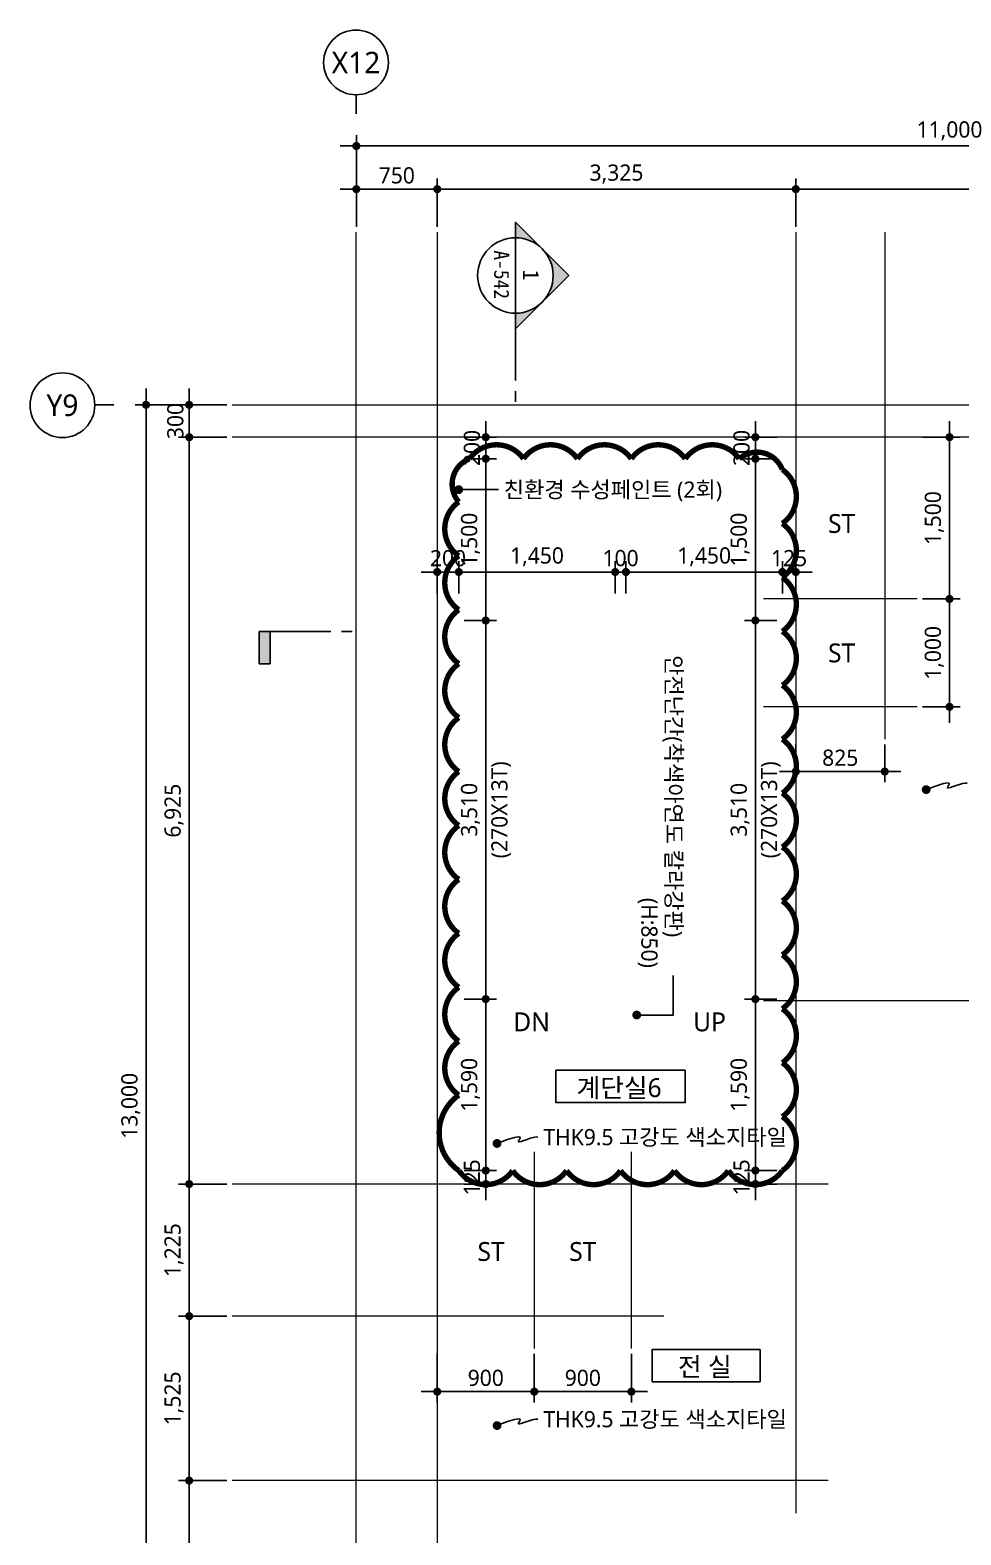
# Model space of a CAD drawing. Header units: millimetres. Extents: x 1424731 to 1631737, y 707248 to 849681.
# Drawn here: x 1508731 to 1517362, y 715041 to 728994 of the extents above; entities that cross this region are included whole.
import ezdxf
from ezdxf.enums import TextEntityAlignment as Align

# ---------------------------------------------------------------- set-up
doc = ezdxf.new("R2010")
doc.units = ezdxf.units.MM
doc.header["$MEASUREMENT"] = 0
doc.linetypes.add('CEN', pattern=[62, 60, -1, 0, -1])
doc.layers.get('0').update_dxf_attribs({"linetype": 'CONTINUOUS'})
for name, color, linetype, lineweight in [('A-AXIS-BUBL', 7, 'CONTINUOUS', 25), ('A-CNTL', 1, 'CEN', 15), ('A-DIMS', 7, 'CONTINUOUS', 25), ('A-MKXS-LEAD', 7, 'CONTINUOUS', 25), ('A-MKXS-MAK1', 3, 'CONTINUOUS', 25), ('A-MKXS-TEXT1', 3, 'CONTINUOUS', 25), ('A-MKXS-TEXT2', 7, 'CONTINUOUS', 25), ('A-MKXX-NAME', 3, 'CONTINUOUS', 25), ('A-MKXX-SYMB', 7, 'CONTINUOUS', 25), ('A-XXXX-TXT2', 3, 'CONTINUOUS', 25), ('REV-202205', 20, 'CONTINUOUS', 25)]:
    doc.layers.add(name, color=color, linetype=linetype, lineweight=lineweight)
doc.styles.add('HY울릉도L', font='')
doc.styles.add('돋움체', font='')
doc.styles.add('맑은고딕', font='malgun.ttf')
doc.styles.get('HY울릉도L').set_extended_font_data('HYwulM')
doc.styles.get('돋움체').set_extended_font_data('DotumChe')
doc.dimstyles.new('CDIM', dxfattribs={"dimtxt": 3, "dimasz": 1.5, "dimexe": 2, "dimexo": 1, "dimgap": 1, "dimtad": 1, "dimdec": 0, "dimrnd": 0.5, "dimzin": 0, "dimdsep": 32, "dimlunit": 6, "dimtxsty": 'HY울릉도L', "dimblk1": '_CIDOT', "dimblk2": '_CIDOT', "dimsah": 1, "dimcen": 5.5, "dimclrd": 2, "dimclre": 2, "dimclrt": 7, "dimadec": 0, "dimazin": 0, "dimtfac": 1, "dimtdec": 0, "dimtix": 1, "dimtmove": 2, "dimatfit": 1, "dimldrblk": '_CIDOT', "dimfxl": 1, "dimtolj": 1, "dimtzin": 0, "dimlwd": -1, "dimarcsym": 0})

# ---------------------------------------------------------------- blocks, each defined once
blk = doc.blocks.new('_CIDOT')
at = {"color": 0, "linetype": 'ByBlock'}
blk.add_line((2, 0), (-1, 0), dxfattribs=at)
at = {"color": 0, "linetype": 'ByBlock', "const_width": 0.5}
blk.add_lwpolyline([(-0.25, 0, 1), (0.25, 0, 1)], format="xyb", close=True, dxfattribs=at)
blk = doc.blocks.new('*D198')
at = {"layer": 'A-DIMS', "transparency": 16777216}
for p, q in [((1510206, 725594), (1510206, 725669)), ((1510206, 725519), (1510206, 725219)), ((1510206, 725144), (1510206, 725069))]:
    blk.add_line(p, q, dxfattribs=at)
at = {"layer": 'A-DIMS', "lineweight": -2, "transparency": 16777216}
for p, q in [((1510556, 725519), (1510106, 725519)), ((1510556, 725219), (1510106, 725219))]:
    blk.add_line(p, q, dxfattribs=at)
at = {"layer": 'A-DIMS', "transparency": 16777216, "xscale": 75, "yscale": 75, "zscale": 75}
for p, rotation in [((1510206, 725519), 270), ((1510206, 725219), 90)]:
    blk.add_blockref('_CIDOT', p, dxfattribs=dict(at, rotation=rotation))
at = {"layer": 'A-DIMS', "color": 3, "transparency": 16777216, "insert": (1510078, 725369), "char_height": 150, "attachment_point": 5, "rotation": 90, "style": '맑은고딕'}
blk.add_mtext('\\A1;300', dxfattribs=at)
blk = doc.blocks.new('*D199')
at = {"layer": 'A-DIMS', "lineweight": -2, "transparency": 16777216}
for p, q in [((1510556, 725219), (1510106, 725219)), ((1510556, 718294), (1510106, 718294))]:
    blk.add_line(p, q, dxfattribs=at)
at = {"layer": 'A-DIMS', "transparency": 16777216}
blk.add_line((1510206, 725144), (1510206, 718369), dxfattribs=at)
at = {"layer": 'A-DIMS', "transparency": 16777216, "xscale": 75, "yscale": 75, "zscale": 75}
for p, rotation in [((1510206, 725219), 90), ((1510206, 718294), 270)]:
    blk.add_blockref('_CIDOT', p, dxfattribs=dict(at, rotation=rotation))
at = {"layer": 'A-DIMS', "color": 3, "transparency": 16777216, "insert": (1510066, 721756), "char_height": 150, "attachment_point": 5, "rotation": 90, "style": '맑은고딕'}
blk.add_mtext('\\A1;6,925', dxfattribs=at)
blk = doc.blocks.new('*D201')
at = {"layer": 'A-DIMS', "lineweight": -2, "transparency": 16777216}
for p, q in [((1512506, 716719), (1512506, 716269)), ((1513406, 716719), (1513406, 716269))]:
    blk.add_line(p, q, dxfattribs=at)
at = {"layer": 'A-DIMS', "transparency": 16777216}
blk.add_line((1512581, 716369), (1513331, 716369), dxfattribs=at)
at = {"layer": 'A-DIMS', "transparency": 16777216, "xscale": 75, "yscale": 75, "zscale": 75, "rotation": 180}
blk.add_blockref('_CIDOT', (1512506, 716369), dxfattribs=at)
at = {"layer": 'A-DIMS', "transparency": 16777216, "xscale": 75, "yscale": 75, "zscale": 75}
blk.add_blockref('_CIDOT', (1513406, 716369), dxfattribs=at)
at = {"layer": 'A-DIMS', "color": 3, "transparency": 16777216, "insert": (1512956, 716496), "char_height": 150, "attachment_point": 5, "style": '맑은고딕'}
blk.add_mtext('\\A1;900', dxfattribs=at)
blk = doc.blocks.new('*D204')
at = {"layer": 'A-DIMS', "lineweight": -2, "transparency": 16777216}
for p, q in [((1515831, 727169), (1515831, 727619)), ((1519881, 727169), (1519881, 727619))]:
    blk.add_line(p, q, dxfattribs=at)
at = {"layer": 'A-DIMS', "transparency": 16777216}
blk.add_line((1515906, 727519), (1519806, 727519), dxfattribs=at)
at = {"layer": 'A-DIMS', "transparency": 16777216, "xscale": 75, "yscale": 75, "zscale": 75, "rotation": 180}
blk.add_blockref('_CIDOT', (1515831, 727519), dxfattribs=at)
at = {"layer": 'A-DIMS', "transparency": 16777216, "xscale": 75, "yscale": 75, "zscale": 75}
blk.add_blockref('_CIDOT', (1519881, 727519), dxfattribs=at)
at = {"layer": 'A-DIMS', "color": 3, "transparency": 16777216, "insert": (1517856, 727659), "char_height": 150, "attachment_point": 5, "style": '맑은고딕'}
blk.add_mtext('\\A1;4,050', dxfattribs=at)
blk = doc.blocks.new('*D205')
at = {"layer": 'A-DIMS', "lineweight": -2, "transparency": 16777216}
for p, q in [((1512506, 727169), (1512506, 727619)), ((1515831, 727169), (1515831, 727619))]:
    blk.add_line(p, q, dxfattribs=at)
at = {"layer": 'A-DIMS', "transparency": 16777216}
blk.add_line((1512581, 727519), (1515756, 727519), dxfattribs=at)
at = {"layer": 'A-DIMS', "transparency": 16777216, "xscale": 75, "yscale": 75, "zscale": 75, "rotation": 180}
blk.add_blockref('_CIDOT', (1512506, 727519), dxfattribs=at)
at = {"layer": 'A-DIMS', "transparency": 16777216, "xscale": 75, "yscale": 75, "zscale": 75}
blk.add_blockref('_CIDOT', (1515831, 727519), dxfattribs=at)
at = {"layer": 'A-DIMS', "color": 3, "transparency": 16777216, "insert": (1514168, 727659), "char_height": 150, "attachment_point": 5, "style": '맑은고딕'}
blk.add_mtext('\\A1;3,325', dxfattribs=at)
blk = doc.blocks.new('*D206')
at = {"layer": 'A-DIMS', "lineweight": -2, "transparency": 16777216}
for p, q in [((1511756, 727169), (1511756, 727619)), ((1512506, 727169), (1512506, 727619))]:
    blk.add_line(p, q, dxfattribs=at)
at = {"layer": 'A-DIMS', "transparency": 16777216}
blk.add_line((1511831, 727519), (1512431, 727519), dxfattribs=at)
at = {"layer": 'A-DIMS', "transparency": 16777216, "xscale": 75, "yscale": 75, "zscale": 75, "rotation": 180}
blk.add_blockref('_CIDOT', (1511756, 727519), dxfattribs=at)
at = {"layer": 'A-DIMS', "transparency": 16777216, "xscale": 75, "yscale": 75, "zscale": 75}
blk.add_blockref('_CIDOT', (1512506, 727519), dxfattribs=at)
at = {"layer": 'A-DIMS', "color": 3, "transparency": 16777216, "insert": (1512131, 727646), "char_height": 150, "attachment_point": 5, "style": '맑은고딕'}
blk.add_mtext('\\A1;750', dxfattribs=at)
blk = doc.blocks.new('*D207')
at = {"layer": 'A-DIMS', "lineweight": -2, "transparency": 16777216}
for p, q in [((1515831, 722369), (1515831, 722019)), ((1516656, 722369), (1516656, 722019))]:
    blk.add_line(p, q, dxfattribs=at)
at = {"layer": 'A-DIMS', "transparency": 16777216}
blk.add_line((1515906, 722119), (1516581, 722119), dxfattribs=at)
at = {"layer": 'A-DIMS', "transparency": 16777216, "xscale": 75, "yscale": 75, "zscale": 75, "rotation": 180}
blk.add_blockref('_CIDOT', (1515831, 722119), dxfattribs=at)
at = {"layer": 'A-DIMS', "transparency": 16777216, "xscale": 75, "yscale": 75, "zscale": 75}
blk.add_blockref('_CIDOT', (1516656, 722119), dxfattribs=at)
at = {"layer": 'A-DIMS', "color": 3, "transparency": 16777216, "insert": (1516243, 722246), "char_height": 150, "attachment_point": 5, "style": '맑은고딕'}
blk.add_mtext('\\A1;825', dxfattribs=at)
blk = doc.blocks.new('*D208')
at = {"layer": 'A-DIMS', "lineweight": -2, "transparency": 16777216}
for p, q in [((1511756, 727169), (1511756, 728019)), ((1522756, 727169), (1522756, 728019))]:
    blk.add_line(p, q, dxfattribs=at)
at = {"layer": 'A-DIMS', "transparency": 16777216}
blk.add_line((1522681, 727919), (1511831, 727919), dxfattribs=at)
at = {"layer": 'A-DIMS', "transparency": 16777216, "xscale": 75, "yscale": 75, "zscale": 75, "rotation": 180}
blk.add_blockref('_CIDOT', (1511756, 727919), dxfattribs=at)
at = {"layer": 'A-DIMS', "transparency": 16777216, "xscale": 75, "yscale": 75, "zscale": 75}
blk.add_blockref('_CIDOT', (1522756, 727919), dxfattribs=at)
at = {"layer": 'A-DIMS', "color": 3, "transparency": 16777216, "insert": (1517256, 728059), "char_height": 150, "attachment_point": 5, "style": '맑은고딕'}
blk.add_mtext('\\A1;11,000', dxfattribs=at)
blk = doc.blocks.new('*D392')
at = {"layer": 'A-DIMS', "lineweight": -2, "transparency": 16777216}
for p, q in [((1513406, 716719), (1513406, 716269)), ((1514306, 716719), (1514306, 716269))]:
    blk.add_line(p, q, dxfattribs=at)
at = {"layer": 'A-DIMS', "transparency": 16777216}
blk.add_line((1514231, 716369), (1513481, 716369), dxfattribs=at)
at = {"layer": 'A-DIMS', "transparency": 16777216, "xscale": 75, "yscale": 75, "zscale": 75, "rotation": 180}
blk.add_blockref('_CIDOT', (1513406, 716369), dxfattribs=at)
at = {"layer": 'A-DIMS', "transparency": 16777216, "xscale": 75, "yscale": 75, "zscale": 75}
blk.add_blockref('_CIDOT', (1514306, 716369), dxfattribs=at)
at = {"layer": 'A-DIMS', "color": 3, "transparency": 16777216, "insert": (1513856, 716496), "char_height": 150, "attachment_point": 5, "style": '맑은고딕'}
blk.add_mtext('\\A1;900', dxfattribs=at)
blk = doc.blocks.new('*D394')
at = {"layer": 'A-DIMS', "lineweight": -2, "transparency": 16777216}
for p, q in [((1517006, 725219), (1517356, 725219)), ((1517006, 723719), (1517356, 723719))]:
    blk.add_line(p, q, dxfattribs=at)
at = {"layer": 'A-DIMS', "transparency": 16777216}
blk.add_line((1517256, 725144), (1517256, 723794), dxfattribs=at)
at = {"layer": 'A-DIMS', "transparency": 16777216, "xscale": 75, "yscale": 75, "zscale": 75}
for p, rotation in [((1517256, 725219), 90), ((1517256, 723719), 270)]:
    blk.add_blockref('_CIDOT', p, dxfattribs=dict(at, rotation=rotation))
at = {"layer": 'A-DIMS', "color": 3, "transparency": 16777216, "insert": (1517115, 724469), "char_height": 150, "attachment_point": 5, "rotation": 90, "style": '맑은고딕'}
blk.add_mtext('\\A1;1,500', dxfattribs=at)
blk = doc.blocks.new('*D395')
at = {"layer": 'A-DIMS', "lineweight": -2, "transparency": 16777216}
for p, q in [((1517006, 723719), (1517356, 723719)), ((1517006, 722719), (1517356, 722719))]:
    blk.add_line(p, q, dxfattribs=at)
at = {"layer": 'A-DIMS', "transparency": 16777216}
blk.add_line((1517256, 722794), (1517256, 723644), dxfattribs=at)
at = {"layer": 'A-DIMS', "transparency": 16777216, "xscale": 75, "yscale": 75, "zscale": 75}
for p, rotation in [((1517256, 723719), 90), ((1517256, 722719), 270)]:
    blk.add_blockref('_CIDOT', p, dxfattribs=dict(at, rotation=rotation))
at = {"layer": 'A-DIMS', "color": 3, "transparency": 16777216, "insert": (1517115, 723219), "char_height": 150, "attachment_point": 5, "rotation": 90, "style": '맑은고딕'}
blk.add_mtext('\\A1;1,000', dxfattribs=at)
blk = doc.blocks.new('*D396')
at = {"layer": 'A-DIMS', "lineweight": -2, "transparency": 16777216}
for p, q in [((1510556, 718294), (1510106, 718294)), ((1510556, 717069), (1510106, 717069))]:
    blk.add_line(p, q, dxfattribs=at)
at = {"layer": 'A-DIMS', "transparency": 16777216}
blk.add_line((1510206, 717144), (1510206, 718219), dxfattribs=at)
at = {"layer": 'A-DIMS', "transparency": 16777216, "xscale": 75, "yscale": 75, "zscale": 75}
for p, rotation in [((1510206, 718294), 90), ((1510206, 717069), 270)]:
    blk.add_blockref('_CIDOT', p, dxfattribs=dict(at, rotation=rotation))
at = {"layer": 'A-DIMS', "color": 3, "transparency": 16777216, "insert": (1510065, 717681), "char_height": 150, "attachment_point": 5, "rotation": 90, "style": '맑은고딕'}
blk.add_mtext('\\A1;1,225', dxfattribs=at)
blk = doc.blocks.new('CORE 6- 단면')
at = {"layer": 'A-MKXS-MAK1'}
blk.add_hatch(color=256, dxfattribs=at).paths.add_polyline_path([(11820, 4095), (11920, 4095), (11920, 3795), (11820, 3795)])
h = blk.add_hatch(color=256, dxfattribs=at)
h.paths.add_polyline_path([(9050, 495), (9297, 742, 0.414214), (9297, 247)])
h.paths.add_polyline_path([(9297, 742), (9545, 990), (9545, 845, 0.198912)])
h.paths.add_polyline_path([(9297, 247, 0.198912), (9545, 145), (9545, 0)])
for p, q in [((11920, 4095), (11820, 4095)), ((11820, 3795), (11820, 4095)), ((11920, 3795), (11920, 4095)), ((11157, 3795), (11057, 3795)), ((11920, 3795), (11257, 3795)), ((9545, 1668), (9545, 1568)), ((9545, 1468), (9545, 0)), ((9545, 990), (9050, 495)), ((9545, 0), (9050, 495))]:
    blk.add_line(p, q, dxfattribs=at)
blk.add_circle((9545, 495), 350, dxfattribs=at)
at = {"layer": 'A-MKXS-TEXT2', "style": '돋움체'}
for s, height, p in [('A-542', 140, (9673, 488)), ('1', 150, (9401, 491))]:
    blk.add_text(s, height=height, rotation=90, dxfattribs=at).set_placement(p, align=Align.MIDDLE)
blk = doc.blocks.new('*D920')
at = {"layer": 'A-DIMS', "lineweight": -2, "transparency": 16777216}
for p, q in [((1514256, 723769), (1514256, 724069)), ((1515706, 723769), (1515706, 724069))]:
    blk.add_line(p, q, dxfattribs=at)
at = {"layer": 'A-DIMS', "transparency": 16777216}
blk.add_line((1514331, 723969), (1515631, 723969), dxfattribs=at)
at = {"layer": 'A-DIMS', "transparency": 16777216, "xscale": 75, "yscale": 75, "zscale": 75, "rotation": 180}
blk.add_blockref('_CIDOT', (1514256, 723969), dxfattribs=at)
at = {"layer": 'A-DIMS', "transparency": 16777216, "xscale": 75, "yscale": 75, "zscale": 75}
blk.add_blockref('_CIDOT', (1515706, 723969), dxfattribs=at)
at = {"layer": 'A-DIMS', "color": 3, "transparency": 16777216, "insert": (1514981, 724109), "char_height": 150, "attachment_point": 5, "style": '맑은고딕'}
blk.add_mtext('\\A1;1,450', dxfattribs=at)
blk = doc.blocks.new('*D921')
at = {"layer": 'A-DIMS', "lineweight": -2, "transparency": 16777216}
for p, q in [((1515656, 723519), (1515356, 723519)), ((1515656, 720009), (1515356, 720009))]:
    blk.add_line(p, q, dxfattribs=at)
at = {"layer": 'A-DIMS', "transparency": 16777216}
blk.add_line((1515456, 720084), (1515456, 723444), dxfattribs=at)
at = {"layer": 'A-DIMS', "transparency": 16777216, "xscale": 75, "yscale": 75, "zscale": 75}
for p, rotation in [((1515456, 723519), 90), ((1515456, 720009), 270)]:
    blk.add_blockref('_CIDOT', p, dxfattribs=dict(at, rotation=rotation))
at = {"layer": 'A-DIMS', "color": 3, "transparency": 16777216, "char_height": 150, "attachment_point": 5, "rotation": 90, "style": '맑은고딕'}
for s, insert in [('\\A1;(270X13T)', (1515599, 721764)), ('\\A1;3,510', (1515315, 721764))]:
    blk.add_mtext(s, dxfattribs=dict(at, insert=insert))
blk = doc.blocks.new('*D922')
at = {"layer": 'A-DIMS', "lineweight": -2, "transparency": 16777216}
for p, q in [((1515656, 720009), (1515356, 720009)), ((1515656, 718419), (1515356, 718419))]:
    blk.add_line(p, q, dxfattribs=at)
at = {"layer": 'A-DIMS', "transparency": 16777216}
blk.add_line((1515456, 719934), (1515456, 718494), dxfattribs=at)
at = {"layer": 'A-DIMS', "transparency": 16777216, "xscale": 75, "yscale": 75, "zscale": 75}
for p, rotation in [((1515456, 720009), 90), ((1515456, 718419), 270)]:
    blk.add_blockref('_CIDOT', p, dxfattribs=dict(at, rotation=rotation))
at = {"layer": 'A-DIMS', "color": 3, "transparency": 16777216, "insert": (1515315, 719214), "char_height": 150, "attachment_point": 5, "rotation": 90, "style": '맑은고딕'}
blk.add_mtext('\\A1;1,590', dxfattribs=at)
blk = doc.blocks.new('*D923')
at = {"layer": 'A-DIMS', "lineweight": -2, "transparency": 16777216}
for p, q in [((1515656, 725019), (1515356, 725019)), ((1515656, 723519), (1515356, 723519))]:
    blk.add_line(p, q, dxfattribs=at)
at = {"layer": 'A-DIMS', "transparency": 16777216}
blk.add_line((1515456, 723594), (1515456, 724944), dxfattribs=at)
at = {"layer": 'A-DIMS', "transparency": 16777216, "xscale": 75, "yscale": 75, "zscale": 75}
for p, rotation in [((1515456, 725019), 90), ((1515456, 723519), 270)]:
    blk.add_blockref('_CIDOT', p, dxfattribs=dict(at, rotation=rotation))
at = {"layer": 'A-DIMS', "color": 3, "transparency": 16777216, "insert": (1515315, 724269), "char_height": 150, "attachment_point": 5, "rotation": 90, "style": '맑은고딕'}
blk.add_mtext('\\A1;1,500', dxfattribs=at)
blk = doc.blocks.new('*D924')
at = {"layer": 'A-DIMS', "transparency": 16777216}
for p, q in [((1515456, 725294), (1515456, 725369)), ((1515456, 725019), (1515456, 725219)), ((1515456, 724944), (1515456, 724869))]:
    blk.add_line(p, q, dxfattribs=at)
at = {"layer": 'A-DIMS', "lineweight": -2, "transparency": 16777216}
for p, q in [((1515656, 725219), (1515356, 725219)), ((1515656, 725019), (1515356, 725019))]:
    blk.add_line(p, q, dxfattribs=at)
at = {"layer": 'A-DIMS', "transparency": 16777216, "xscale": 75, "yscale": 75, "zscale": 75}
for p, rotation in [((1515456, 725219), 270), ((1515456, 725019), 90)]:
    blk.add_blockref('_CIDOT', p, dxfattribs=dict(at, rotation=rotation))
at = {"layer": 'A-DIMS', "color": 3, "transparency": 16777216, "insert": (1515328, 725119), "char_height": 150, "attachment_point": 5, "rotation": 90, "style": '맑은고딕'}
blk.add_mtext('\\A1;200', dxfattribs=at)
blk = doc.blocks.new('*D925')
at = {"layer": 'A-DIMS', "transparency": 16777216}
for p, q in [((1515456, 718494), (1515456, 718569)), ((1515456, 718419), (1515456, 718294)), ((1515456, 718219), (1515456, 718144))]:
    blk.add_line(p, q, dxfattribs=at)
at = {"layer": 'A-DIMS', "lineweight": -2, "transparency": 16777216}
for p, q in [((1515656, 718419), (1515356, 718419)), ((1515656, 718294), (1515356, 718294))]:
    blk.add_line(p, q, dxfattribs=at)
at = {"layer": 'A-DIMS', "transparency": 16777216, "xscale": 75, "yscale": 75, "zscale": 75}
for p, rotation in [((1515456, 718419), 270), ((1515456, 718294), 90)]:
    blk.add_blockref('_CIDOT', p, dxfattribs=dict(at, rotation=rotation))
at = {"layer": 'A-DIMS', "color": 3, "transparency": 16777216, "insert": (1515328, 718356), "char_height": 150, "attachment_point": 5, "rotation": 90, "style": '맑은고딕'}
blk.add_mtext('\\A1;125', dxfattribs=at)
blk = doc.blocks.new('*D926')
at = {"layer": 'A-DIMS', "lineweight": -2, "transparency": 16777216}
for p, q in [((1512706, 723769), (1512706, 724069)), ((1514156, 723769), (1514156, 724069))]:
    blk.add_line(p, q, dxfattribs=at)
at = {"layer": 'A-DIMS', "transparency": 16777216}
blk.add_line((1512781, 723969), (1514081, 723969), dxfattribs=at)
at = {"layer": 'A-DIMS', "transparency": 16777216, "xscale": 75, "yscale": 75, "zscale": 75, "rotation": 180}
blk.add_blockref('_CIDOT', (1512706, 723969), dxfattribs=at)
at = {"layer": 'A-DIMS', "transparency": 16777216, "xscale": 75, "yscale": 75, "zscale": 75}
blk.add_blockref('_CIDOT', (1514156, 723969), dxfattribs=at)
at = {"layer": 'A-DIMS', "color": 3, "transparency": 16777216, "insert": (1513431, 724109), "char_height": 150, "attachment_point": 5, "style": '맑은고딕'}
blk.add_mtext('\\A1;1,450', dxfattribs=at)
blk = doc.blocks.new('*D927')
at = {"layer": 'A-DIMS', "lineweight": -2, "transparency": 16777216}
for p, q in [((1514156, 723769), (1514156, 724069)), ((1514256, 723769), (1514256, 724069))]:
    blk.add_line(p, q, dxfattribs=at)
at = {"layer": 'A-DIMS', "transparency": 16777216}
for p, q in [((1514081, 723969), (1514006, 723969)), ((1514256, 723969), (1514156, 723969)), ((1514331, 723969), (1514406, 723969))]:
    blk.add_line(p, q, dxfattribs=at)
at = {"layer": 'A-DIMS', "transparency": 16777216, "xscale": 75, "yscale": 75, "zscale": 75}
blk.add_blockref('_CIDOT', (1514156, 723969), dxfattribs=at)
at = {"layer": 'A-DIMS', "transparency": 16777216, "xscale": 75, "yscale": 75, "zscale": 75, "rotation": 180}
blk.add_blockref('_CIDOT', (1514256, 723969), dxfattribs=at)
at = {"layer": 'A-DIMS', "color": 3, "transparency": 16777216, "insert": (1514206, 724097), "char_height": 150, "attachment_point": 5, "style": '맑은고딕'}
blk.add_mtext('\\A1;100', dxfattribs=at)
blk = doc.blocks.new('*D928')
at = {"layer": 'A-DIMS', "lineweight": -2, "transparency": 16777216}
for p, q in [((1512506, 723769), (1512506, 724069)), ((1512706, 723769), (1512706, 724069))]:
    blk.add_line(p, q, dxfattribs=at)
at = {"layer": 'A-DIMS', "transparency": 16777216}
for p, q in [((1512431, 723969), (1512356, 723969)), ((1512706, 723969), (1512506, 723969)), ((1512781, 723969), (1512856, 723969))]:
    blk.add_line(p, q, dxfattribs=at)
at = {"layer": 'A-DIMS', "transparency": 16777216, "xscale": 75, "yscale": 75, "zscale": 75}
blk.add_blockref('_CIDOT', (1512506, 723969), dxfattribs=at)
at = {"layer": 'A-DIMS', "transparency": 16777216, "xscale": 75, "yscale": 75, "zscale": 75, "rotation": 180}
blk.add_blockref('_CIDOT', (1512706, 723969), dxfattribs=at)
at = {"layer": 'A-DIMS', "color": 3, "transparency": 16777216, "insert": (1512606, 724096), "char_height": 150, "attachment_point": 5, "style": '맑은고딕'}
blk.add_mtext('\\A1;200', dxfattribs=at)
blk = doc.blocks.new('*D929')
at = {"layer": 'A-DIMS', "lineweight": -2, "transparency": 16777216}
for p, q in [((1512756, 723519), (1513056, 723519)), ((1512756, 720009), (1513056, 720009))]:
    blk.add_line(p, q, dxfattribs=at)
at = {"layer": 'A-DIMS', "transparency": 16777216}
blk.add_line((1512956, 720084), (1512956, 723444), dxfattribs=at)
at = {"layer": 'A-DIMS', "transparency": 16777216, "xscale": 75, "yscale": 75, "zscale": 75}
for p, rotation in [((1512956, 723519), 90), ((1512956, 720009), 270)]:
    blk.add_blockref('_CIDOT', p, dxfattribs=dict(at, rotation=rotation))
at = {"layer": 'A-DIMS', "color": 3, "transparency": 16777216, "char_height": 150, "attachment_point": 5, "rotation": 90, "style": '맑은고딕'}
for s, insert in [('\\A1;(270X13T)', (1513099, 721764)), ('\\A1;3,510', (1512815, 721764))]:
    blk.add_mtext(s, dxfattribs=dict(at, insert=insert))
blk = doc.blocks.new('*D930')
at = {"layer": 'A-DIMS', "lineweight": -2, "transparency": 16777216}
for p, q in [((1512756, 720009), (1513056, 720009)), ((1512756, 718419), (1513056, 718419))]:
    blk.add_line(p, q, dxfattribs=at)
at = {"layer": 'A-DIMS', "transparency": 16777216}
blk.add_line((1512956, 719934), (1512956, 718494), dxfattribs=at)
at = {"layer": 'A-DIMS', "transparency": 16777216, "xscale": 75, "yscale": 75, "zscale": 75}
for p, rotation in [((1512956, 720009), 90), ((1512956, 718419), 270)]:
    blk.add_blockref('_CIDOT', p, dxfattribs=dict(at, rotation=rotation))
at = {"layer": 'A-DIMS', "color": 3, "transparency": 16777216, "insert": (1512815, 719214), "char_height": 150, "attachment_point": 5, "rotation": 90, "style": '맑은고딕'}
blk.add_mtext('\\A1;1,590', dxfattribs=at)
blk = doc.blocks.new('*D931')
at = {"layer": 'A-DIMS', "lineweight": -2, "transparency": 16777216}
for p, q in [((1512756, 725019), (1513056, 725019)), ((1512756, 723519), (1513056, 723519))]:
    blk.add_line(p, q, dxfattribs=at)
at = {"layer": 'A-DIMS', "transparency": 16777216}
blk.add_line((1512956, 723594), (1512956, 724944), dxfattribs=at)
at = {"layer": 'A-DIMS', "transparency": 16777216, "xscale": 75, "yscale": 75, "zscale": 75}
for p, rotation in [((1512956, 725019), 90), ((1512956, 723519), 270)]:
    blk.add_blockref('_CIDOT', p, dxfattribs=dict(at, rotation=rotation))
at = {"layer": 'A-DIMS', "color": 3, "transparency": 16777216, "insert": (1512815, 724269), "char_height": 150, "attachment_point": 5, "rotation": 90, "style": '맑은고딕'}
blk.add_mtext('\\A1;1,500', dxfattribs=at)
blk = doc.blocks.new('*D932')
at = {"layer": 'A-DIMS', "transparency": 16777216}
for p, q in [((1512956, 725294), (1512956, 725369)), ((1512956, 725019), (1512956, 725219)), ((1512956, 724944), (1512956, 724869))]:
    blk.add_line(p, q, dxfattribs=at)
at = {"layer": 'A-DIMS', "lineweight": -2, "transparency": 16777216}
for p, q in [((1512756, 725219), (1513056, 725219)), ((1512756, 725019), (1513056, 725019))]:
    blk.add_line(p, q, dxfattribs=at)
at = {"layer": 'A-DIMS', "transparency": 16777216, "xscale": 75, "yscale": 75, "zscale": 75}
for p, rotation in [((1512956, 725219), 270), ((1512956, 725019), 90)]:
    blk.add_blockref('_CIDOT', p, dxfattribs=dict(at, rotation=rotation))
at = {"layer": 'A-DIMS', "color": 3, "transparency": 16777216, "insert": (1512828, 725119), "char_height": 150, "attachment_point": 5, "rotation": 90, "style": '맑은고딕'}
blk.add_mtext('\\A1;200', dxfattribs=at)
blk = doc.blocks.new('*D933')
at = {"layer": 'A-DIMS', "transparency": 16777216}
for p, q in [((1512956, 718494), (1512956, 718569)), ((1512956, 718419), (1512956, 718294)), ((1512956, 718219), (1512956, 718144))]:
    blk.add_line(p, q, dxfattribs=at)
at = {"layer": 'A-DIMS', "lineweight": -2, "transparency": 16777216}
for p, q in [((1512756, 718419), (1513056, 718419)), ((1512756, 718294), (1513056, 718294))]:
    blk.add_line(p, q, dxfattribs=at)
at = {"layer": 'A-DIMS', "transparency": 16777216, "xscale": 75, "yscale": 75, "zscale": 75}
for p, rotation in [((1512956, 718419), 270), ((1512956, 718294), 90)]:
    blk.add_blockref('_CIDOT', p, dxfattribs=dict(at, rotation=rotation))
at = {"layer": 'A-DIMS', "color": 3, "transparency": 16777216, "insert": (1512828, 718356), "char_height": 150, "attachment_point": 5, "rotation": 90, "style": '맑은고딕'}
blk.add_mtext('\\A1;125', dxfattribs=at)
blk = doc.blocks.new('*D993')
at = {"layer": 'A-DIMS', "lineweight": -2, "transparency": 16777216}
for p, q in [((1515706, 723769), (1515706, 724069)), ((1515831, 723769), (1515831, 724069))]:
    blk.add_line(p, q, dxfattribs=at)
at = {"layer": 'A-DIMS', "transparency": 16777216}
for p, q in [((1515631, 723969), (1515556, 723969)), ((1515831, 723969), (1515706, 723969)), ((1515906, 723969), (1515981, 723969))]:
    blk.add_line(p, q, dxfattribs=at)
at = {"layer": 'A-DIMS', "transparency": 16777216, "xscale": 75, "yscale": 75, "zscale": 75}
blk.add_blockref('_CIDOT', (1515706, 723969), dxfattribs=at)
at = {"layer": 'A-DIMS', "transparency": 16777216, "xscale": 75, "yscale": 75, "zscale": 75, "rotation": 180}
blk.add_blockref('_CIDOT', (1515831, 723969), dxfattribs=at)
at = {"layer": 'A-DIMS', "color": 3, "transparency": 16777216, "insert": (1515768, 724097), "char_height": 150, "attachment_point": 5, "style": '맑은고딕'}
blk.add_mtext('\\A1;125', dxfattribs=at)
blk = doc.blocks.new('*D1126')
at = {"layer": 'A-DIMS', "lineweight": -2, "transparency": 16777216}
for p, q in [((1510556, 717069), (1510106, 717069)), ((1510556, 715544), (1510106, 715544))]:
    blk.add_line(p, q, dxfattribs=at)
at = {"layer": 'A-DIMS', "transparency": 16777216}
blk.add_line((1510206, 715619), (1510206, 716994), dxfattribs=at)
at = {"layer": 'A-DIMS', "transparency": 16777216, "xscale": 75, "yscale": 75, "zscale": 75}
for p, rotation in [((1510206, 717069), 90), ((1510206, 715544), 270)]:
    blk.add_blockref('_CIDOT', p, dxfattribs=dict(at, rotation=rotation))
at = {"layer": 'A-DIMS', "color": 3, "transparency": 16777216, "insert": (1510065, 716306), "char_height": 150, "attachment_point": 5, "rotation": 90, "style": '맑은고딕'}
blk.add_mtext('\\A1;1,525', dxfattribs=at)
blk = doc.blocks.new('*D1127')
at = {"layer": 'A-DIMS', "lineweight": -2, "transparency": 16777216}
for p, q in [((1510556, 715544), (1510106, 715544)), ((1510556, 713219), (1510106, 713219))]:
    blk.add_line(p, q, dxfattribs=at)
at = {"layer": 'A-DIMS', "transparency": 16777216}
blk.add_line((1510206, 713294), (1510206, 715469), dxfattribs=at)
at = {"layer": 'A-DIMS', "transparency": 16777216, "xscale": 75, "yscale": 75, "zscale": 75}
for p, rotation in [((1510206, 715544), 90), ((1510206, 713219), 270)]:
    blk.add_blockref('_CIDOT', p, dxfattribs=dict(at, rotation=rotation))
at = {"layer": 'A-DIMS', "color": 3, "transparency": 16777216, "insert": (1510066, 714381), "char_height": 150, "attachment_point": 5, "rotation": 90, "style": '맑은고딕'}
blk.add_mtext('\\A1;2,325', dxfattribs=at)
blk = doc.blocks.new('*D1128')
at = {"layer": 'A-DIMS', "lineweight": -2, "transparency": 16777216}
for p, q in [((1510556, 725519), (1509706, 725519)), ((1510556, 712519), (1509706, 712519))]:
    blk.add_line(p, q, dxfattribs=at)
at = {"layer": 'A-DIMS', "transparency": 16777216}
blk.add_line((1509806, 712594), (1509806, 725444), dxfattribs=at)
at = {"layer": 'A-DIMS', "transparency": 16777216, "xscale": 75, "yscale": 75, "zscale": 75}
for p, rotation in [((1509806, 725519), 90), ((1509806, 712519), 270)]:
    blk.add_blockref('_CIDOT', p, dxfattribs=dict(at, rotation=rotation))
at = {"layer": 'A-DIMS', "color": 3, "transparency": 16777216, "insert": (1509665, 719019), "char_height": 150, "attachment_point": 5, "rotation": 90, "style": '맑은고딕'}
blk.add_mtext('\\A1;13,000', dxfattribs=at)

msp = doc.modelspace()

# ---------------------------------------------------------------- linework, layer by layer
at = {"layer": 'A-AXIS-BUBL', "ltscale": 0.2}
for p, q in [((1511755.7, 728218.7), (1511755.7, 728393.7)), ((1509505.7, 725518.7), (1509330.7, 725518.7))]:
    msp.add_line(p, q, dxfattribs=at)
for centre in [(1511752.8, 728693.7), (1509030.7, 725515.7)]:
    msp.add_circle(centre, 300, dxfattribs=at)
at = {"layer": 'A-CNTL'}
for p, q in [((1511755.7, 711093.7), (1511755.7, 727118.7)), ((1512505.7, 727118.7), (1512505.7, 711093.7)), ((1515830.7, 727118.7), (1515830.7, 715243.7)), ((1516655.7, 727118.7), (1516655.7, 722418.7)), ((1510605.7, 725518.7), (1524955.7, 725518.7)), ((1524955.7, 725218.7), (1510605.7, 725218.7)), ((1516955.7, 723718.7), (1515530.7, 723718.7)), ((1516955.7, 722718.7), (1515530.7, 722718.7)), ((1524955.7, 719993.7), (1515530.7, 719993.7)), ((1513405.7, 718593.7), (1513405.7, 716768.7)), ((1514305.7, 718593.7), (1514305.7, 716768.7)), ((1516130.7, 718293.7), (1510605.7, 718293.7)), ((1514605.7, 717068.7), (1510605.7, 717068.7)), ((1516130.7, 715543.7), (1510605.7, 715543.7))]:
    msp.add_line(p, q, dxfattribs=at)
at = {"layer": 'A-MKXS-LEAD', "const_width": 40}
for points in [[(1512684.9, 724734.8, 1), (1512726.3, 724730.6, 1)], [(1517018.9, 721953.3, 1), (1517060.4, 721949.1, 1)], [(1514357.8, 719881.9, 1), (1514353.7, 719840.4, 1)], [(1513040, 718672.4, 1), (1513081.5, 718668.2, 1)], [(1513040, 716056.7, 1), (1513081.5, 716052.5, 1)]]:
    msp.add_lwpolyline(points, format="xyb", close=True, dxfattribs=at)
at = {"layer": 'A-MKXS-LEAD'}
for points in [[(1513072.6, 724732.7), (1512705.6, 724732.7), (1512705.6, 724732.7)], [(1517038.8, 721950.9), (1517136.6, 721987.7), (1517200.3, 722007.6), (1517236.5, 722014.1), (1517251.9, 722010.6), (1517253, 722000.7), (1517246.6, 721987.9), (1517239, 721975.7), (1517237.1, 721967.6), (1517245.7, 721966.3), (1517263.9, 721970.7), (1517288.7, 721978.9), (1517317.6, 721989), (1517347.8, 721999.1), (1517376.6, 722007.3), (1517401.3, 722011.6), (1517419.2, 722010.1)], [(1514695.1, 720228.2), (1514695.1, 719861.1), (1514355.7, 719861.1)], [(1513059.9, 718670), (1513157.7, 718706.9), (1513221.4, 718726.8), (1513257.6, 718733.2), (1513273, 718729.7), (1513274.1, 718719.8), (1513267.7, 718707), (1513260.1, 718694.8), (1513258.2, 718686.8), (1513266.8, 718685.4), (1513285, 718689.8), (1513309.8, 718698), (1513338.7, 718708.1), (1513368.9, 718718.2), (1513397.7, 718726.4), (1513422.4, 718730.7), (1513440.3, 718729.3)], [(1513059.9, 716054.3), (1513157.7, 716091.2), (1513221.4, 716111), (1513257.6, 716117.5), (1513273, 716114), (1513274.1, 716104.1), (1513267.7, 716091.3), (1513260.1, 716079.1), (1513258.2, 716071), (1513266.8, 716069.7), (1513285, 716074.1), (1513309.8, 716082.3), (1513338.7, 716092.4), (1513368.9, 716102.5), (1513397.7, 716110.7), (1513422.4, 716115), (1513440.3, 716113.6)]]:
    msp.add_lwpolyline(points, dxfattribs=at)
at = {"layer": 'A-MKXX-SYMB'}
for points in [[(1514805.7, 719348.6), (1513605.7, 719348.6), (1513605.7, 719048.6), (1514805.7, 719048.6)], [(1515500.3, 716760.5), (1514500.3, 716760.5), (1514500.3, 716460.5), (1515500.3, 716460.5)]]:
    msp.add_lwpolyline(points, close=True, dxfattribs=at)
at = {"layer": 'REV-202205', "const_width": 50}
msp.add_lwpolyline([(1512705.7, 718418.7, 0.5205671), (1513205.7, 718418.7, 0.5205671), (1513705.7, 718418.7, 0.5205671), (1514205.7, 718418.7, 0.5205671), (1514705.7, 718418.7, 0.5205671), (1515205.7, 718418.7, 0.5205671), (1515705.7, 718418.7, 0.5205671), (1515705.7, 718918.7, 0.5205671), (1515705.7, 719418.7, 0.5205671), (1515705.7, 719918.7, 0.5205671), (1515705.7, 720418.7, 0.5205671), (1515705.7, 720918.7, 0.5205671), (1515705.7, 721418.7, 0.5205671), (1515705.7, 721918.7, 0.5205671), (1515705.7, 722418.7, 0.5205671), (1515705.7, 722918.7, 0.5205671), (1515705.7, 723418.7, 0.5205671), (1515705.7, 723918.7, 0.5205671), (1515705.7, 724418.7, 0.5205671), (1515705.7, 724918.7, 0.5205671), (1515305.7, 725018.7, 0.5205671), (1514805.7, 725018.7, 0.5205671), (1514305.7, 725018.7, 0.5205671), (1513805.7, 725018.7, 0.5205671), (1513305.7, 725018.7, 0.5205671), (1512805.7, 725018.7, 0.5205671), (1512705.7, 724618.7, 0.5205671), (1512705.7, 724118.7, 0.5205671), (1512705.7, 723618.7, 0.5205671), (1512705.7, 723118.7, 0.5205671), (1512705.7, 722618.7, 0.5205671), (1512705.7, 722118.7, 0.5205671), (1512705.7, 721618.7, 0.5205671), (1512705.7, 721118.7, 0.5205671), (1512705.7, 720618.7, 0.5205671), (1512705.7, 720118.7, 0.5205671), (1512705.7, 719618.7, 0.5205671), (1512705.7, 719118.7, 0.5205671)], format="xyb", close=True, dxfattribs=at)

# ---------------------------------------------------------------- block references
at = {"layer": 'A-DIMS', "rotation": 180}
msp.add_blockref('CORE 6- 단면', (1522775.7, 727213.6), dxfattribs=at)

# ---------------------------------------------------------------- texts
at = {"layer": 'A-MKXS-TEXT1', "style": '맑은고딕'}
for s, p in [('친환경 수성페인트 (2회)', (1513122.6, 724732.7)), ('THK9.5 고강도 색소지타일', (1513490.3, 718729.3)), ('THK9.5 고강도 색소지타일', (1513490.3, 716113.6))]:
    msp.add_text(s, height=150, dxfattribs=at).set_placement(p, align=Align.MIDDLE_LEFT)
for s, p in [('안전난간(착색아연도 칼라강판)', (1514700.9, 723198.1)), ('(H:850)', (1514473.4, 720947.7))]:
    msp.add_text(s, height=150, rotation=270, dxfattribs=at).set_placement(p, align=Align.MIDDLE_LEFT)
at = {"layer": 'A-MKXX-NAME', "style": '맑은고딕'}
for s, p in [('ST', (1516255.7, 724418.7)), ('ST', (1516255.7, 723218.7)), ('DN', (1513380.7, 719797.7)), ('UP', (1515030.7, 719797.7)), ('계단실6', (1514192.2, 719187)), ('ST', (1513005.7, 717668.7)), ('ST', (1513855.7, 717668.7)), ('전 실', (1514986.7, 716599))]:
    msp.add_text(s, height=175, dxfattribs=at).set_placement(p, align=Align.MIDDLE_CENTER)
at = {"layer": 'A-XXXX-TXT2', "ltscale": 0.2, "style": '맑은고딕'}
for s, p in [('X12', (1511752.8, 728693.7)), ('Y9', (1509030.7, 725515.7))]:
    msp.add_text(s, height=200, dxfattribs=at).set_placement(p, align=Align.MIDDLE)

# ---------------------------------------------------------------- dimensions: what is measured, and where the dimension line sits
at = {"layer": 'A-DIMS'}
for base, p1, p2, angle, picture, middle in [((1511755.7, 727918.7), (1522755.7, 727118.7), (1511755.7, 727118.7), 180, '*D208', (1517255.7, 728059.2)), ((1509805.7, 725518.7), (1510605.7, 712518.7), (1510605.7, 725518.7), 270, '*D1128', (1509665.3, 719018.7)), ((1510205.7, 725218.7), (1510605.7, 725518.7), (1510605.7, 725218.7), 90, '*D198', (1510078.2, 725368.7)), ((1510205.7, 718293.7), (1510605.7, 725218.7), (1510605.7, 718293.7), 90, '*D199', (1510065.7, 721756.2)), ((1517255.7, 723718.7), (1516955.7, 725218.7), (1516955.7, 723718.7), 270, '*D394', (1517115.3, 724468.7)), ((1514155.8, 723968.7), (1512705.8, 723718.7), (1514155.8, 723718.7), 180, '*D926', (1513430.8, 724109.2)), ((1515705.7, 723968.7), (1514255.7, 723718.7), (1515705.7, 723718.7), 180, '*D920', (1514980.7, 724109.2)), ((1517255.7, 723718.7), (1516955.7, 722718.7), (1516955.7, 723718.7), 90, '*D395', (1517115.3, 723218.7)), ((1512955.8, 718418.6), (1512705.7, 720008.7), (1512705.8, 718418.6), 270, '*D930', (1512815.3, 719213.6)), ((1515455.7, 718418.6), (1515705.8, 720008.7), (1515705.7, 718418.6), 270, '*D922', (1515315.3, 719213.6)), ((1510205.7, 718293.7), (1510605.7, 717068.7), (1510605.7, 718293.7), 270, '*D396', (1510065.3, 717681.2)), ((1512955.8, 718293.6), (1512705.8, 718418.6), (1512705.8, 718293.6), 270, '*D933', (1512827.9, 718356.1)), ((1515455.7, 718293.6), (1515705.7, 718418.6), (1515705.7, 718293.6), 270, '*D925', (1515327.8, 718356.1)), ((1510205.7, 717068.7), (1510605.7, 715543.7), (1510605.7, 717068.7), 270, '*D1126', (1510065.3, 716306.2)), ((1513405.7, 716368.7), (1514305.7, 716768.7), (1513405.7, 716768.7), 180, '*D392', (1513855.7, 716496.2)), ((1510205.7, 715543.7), (1510605.7, 713218.7), (1510605.7, 715543.7), 270, '*D1127', (1510065.7, 714381.2))]:
    dim = msp.add_linear_dim(base=base, p1=p1, p2=p2, angle=angle, dimstyle='CDIM', override={"dimscale": 50, "dimtxsty": '맑은고딕', "dimclrd": 256, "dimclre": 256, "dimclrt": 3}, dxfattribs=at)
    dim.commit()
    dim.dimension.update_dxf_attribs({"geometry": picture, "text_midpoint": middle})
for base, p1, p2, picture, middle in [((1512505.7, 727518.7), (1511755.7, 727118.7), (1512505.7, 727118.7), '*D206', (1512130.7, 727646.2)), ((1515830.7, 727518.7), (1512505.7, 727118.7), (1515830.7, 727118.7), '*D205', (1514168.2, 727658.8)), ((1519880.7, 727518.7), (1515830.7, 727118.7), (1519880.7, 727118.7), '*D204', (1517855.7, 727658.8)), ((1512505.7, 723968.7), (1512705.8, 723718.7), (1512505.7, 723718.7), '*D928', (1512605.7, 724096.2)), ((1514155.8, 723968.7), (1514255.8, 723718.7), (1514155.8, 723718.7), '*D927', (1514205.8, 724096.6)), ((1515705.7, 723968.7), (1515830.7, 723718.7), (1515705.7, 723718.7), '*D993', (1515768.2, 724096.6)), ((1516655.7, 722118.7), (1515830.7, 722418.7), (1516655.7, 722418.7), '*D207', (1516243.2, 722246.2)), ((1513405.7, 716368.7), (1512505.7, 716768.7), (1513405.7, 716768.7), '*D201', (1512955.7, 716496.2))]:
    dim = msp.add_linear_dim(base=base, p1=p1, p2=p2, dimstyle='CDIM', override={"dimscale": 50, "dimtxsty": '맑은고딕', "dimclrd": 256, "dimclre": 256, "dimclrt": 3}, dxfattribs=at)
    dim.commit()
    dim.dimension.update_dxf_attribs({"geometry": picture, "text_midpoint": middle})
for base, p1, p2, text, picture, middle in [((1512955.8, 725218.6), (1512705.8, 725018.6), (1512705.8, 725218.6), '<>\\X', '*D932', (1512955.8, 725118.6)), ((1515455.7, 725218.6), (1515705.7, 725018.6), (1515705.7, 725218.6), '<>\\X', '*D924', (1515455.7, 725118.6)), ((1512955.8, 725018.6), (1512705.8, 723518.7), (1512705.8, 725018.6), '<>\\X', '*D931', (1512955.8, 724268.6)), ((1515455.7, 725018.6), (1515705.7, 723518.7), (1515705.7, 725018.6), '<>\\X', '*D923', (1515455.7, 724268.6)), ((1512955.8, 723518.7), (1512705.7, 720008.7), (1512705.8, 723518.7), '<>\\X(270X13T)', '*D929', (1512955.8, 721763.7)), ((1515455.8, 723518.7), (1515705.8, 720008.7), (1515705.7, 723518.7), '<>\\X(270X13T)', '*D921', (1515455.8, 721763.7))]:
    dim = msp.add_linear_dim(base=base, p1=p1, p2=p2, angle=270, text=text, dimstyle='CDIM', override={"dimscale": 50, "dimtxsty": '맑은고딕', "dimclrd": 256, "dimclre": 256, "dimclrt": 3}, dxfattribs=at)
    dim.commit()
    dim.dimension.update_dxf_attribs({"geometry": picture, "text_midpoint": middle})

doc.saveas('drawing.dxf')
